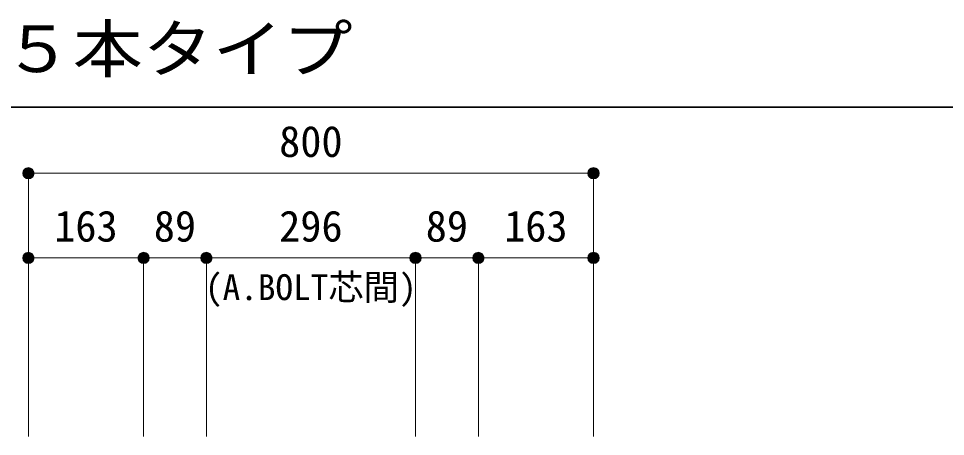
# Model space of a CAD drawing. Units: millimetres at full size, sheet at 1:20. Extents: x -3982 to 3969, y -2797 to 2801.
# Drawn here: x -3168 to -1856, y -615 to -22 of the extents above; entities that cross this region are included whole.
import ezdxf
from ezdxf.enums import TextEntityAlignment as Align

# ---------------------------------------------------------------- set-up
doc = ezdxf.new("R2010")
doc.units = ezdxf.units.MM
doc.header["$LTSCALE"] = 20
doc.header["$PDMODE"] = 32
doc.header["$PDSIZE"] = 12
for name, color, linetype, lineweight in [('6-7_文字', 7, 'Continuous', 18), ('6-D_寸法', 4, 'Continuous', 9), ('F-0_枠', 6, 'Continuous', 40)]:
    doc.layers.add(name, color=color, linetype=linetype, lineweight=lineweight)
doc.styles.add('ＭＳ ゴシック', font='')
doc.styles.get('ＭＳ ゴシック').set_extended_font_data('MS Gothic')

msp = doc.modelspace()

# ---------------------------------------------------------------- linework, layer by layer
at = {"layer": '6-D_寸法'}
for p, q in [((-2353.87, -241.65), (-3153.87, -241.65)), ((-2353.87, -241.65), (-2353.87, -361.65)), ((-3153.87, -361.65), (-2990.87, -361.65)), ((-2990.87, -361.65), (-2990.87, -614.67)), ((-2990.87, -361.65), (-2901.87, -361.65)), ((-2901.87, -361.65), (-2901.87, -614.67)), ((-2901.87, -361.65), (-2605.87, -361.65)), ((-2605.87, -361.65), (-2901.87, -361.65)), ((-2605.87, -361.65), (-2605.87, -614.67)), ((-2605.87, -361.65), (-2516.87, -361.65)), ((-2516.87, -361.65), (-2516.87, -614.67)), ((-2516.87, -361.65), (-2353.87, -361.65)), ((-2353.87, -361.65), (-2353.87, -614.67))]:
    msp.add_line(p, q, dxfattribs=at)
msp.add_lwpolyline([(-3153.87, -241.65), (-3153.87, -361.65), (-3153.87, -614.67)], dxfattribs=at)
for centre, radius in [((-3153.87, -241.65), 8), ((-3153.87, -241.65), 7.2), ((-3153.87, -241.65), 6.4), ((-3153.87, -241.65), 5.6), ((-2353.87, -241.65), 8), ((-2353.87, -241.65), 7.2), ((-2353.87, -241.65), 6.4), ((-2353.87, -241.65), 5.6), ((-3153.87, -241.65), 4.8), ((-3153.87, -241.65), 4), ((-3153.87, -241.65), 3.2), ((-3153.87, -241.65), 2.4), ((-3153.87, -241.65), 1.6), ((-3153.87, -241.65), 0.8), ((-2353.87, -241.65), 4.8), ((-2353.87, -241.65), 4), ((-2353.87, -241.65), 3.2), ((-2353.87, -241.65), 2.4), ((-2353.87, -241.65), 1.6), ((-2353.87, -241.65), 0.8), ((-3153.87, -361.65), 8), ((-2990.87, -361.65), 8), ((-2901.87, -361.65), 8), ((-2605.87, -361.65), 8), ((-2516.87, -361.65), 8), ((-2353.87, -361.65), 8), ((-3153.87, -361.65), 7.2), ((-3153.87, -361.65), 6.4), ((-3153.87, -361.65), 5.6), ((-3153.87, -361.65), 4.8), ((-3153.87, -361.65), 4), ((-3153.87, -361.65), 3.2), ((-3153.87, -361.65), 2.4), ((-3153.87, -361.65), 1.6), ((-3153.87, -361.65), 0.8), ((-2990.87, -361.65), 7.2), ((-2990.87, -361.65), 6.4), ((-2990.87, -361.65), 5.6), ((-2990.87, -361.65), 4.8), ((-2990.87, -361.65), 4), ((-2990.87, -361.65), 3.2), ((-2990.87, -361.65), 2.4), ((-2990.87, -361.65), 1.6), ((-2990.87, -361.65), 0.8), ((-2901.87, -361.65), 7.2), ((-2901.87, -361.65), 6.4), ((-2901.87, -361.65), 5.6), ((-2901.87, -361.65), 4.8), ((-2901.87, -361.65), 4), ((-2901.87, -361.65), 3.2), ((-2901.87, -361.65), 2.4), ((-2901.87, -361.65), 1.6), ((-2901.87, -361.65), 0.8), ((-2605.87, -361.65), 7.2), ((-2605.87, -361.65), 6.4), ((-2605.87, -361.65), 5.6), ((-2605.87, -361.65), 4.8), ((-2605.87, -361.65), 4), ((-2605.87, -361.65), 3.2), ((-2605.87, -361.65), 2.4), ((-2605.87, -361.65), 1.6), ((-2605.87, -361.65), 0.8), ((-2516.87, -361.65), 7.2), ((-2516.87, -361.65), 6.4), ((-2516.87, -361.65), 5.6), ((-2516.87, -361.65), 4.8), ((-2516.87, -361.65), 4), ((-2516.87, -361.65), 3.2), ((-2516.87, -361.65), 2.4), ((-2516.87, -361.65), 1.6), ((-2516.87, -361.65), 0.8), ((-2353.87, -361.65), 7.2), ((-2353.87, -361.65), 6.4), ((-2353.87, -361.65), 5.6), ((-2353.87, -361.65), 4.8), ((-2353.87, -361.65), 4), ((-2353.87, -361.65), 3.2), ((-2353.87, -361.65), 2.4), ((-2353.87, -361.65), 1.6), ((-2353.87, -361.65), 0.8)]:
    msp.add_circle(centre, radius, dxfattribs=at)
at = {"layer": '6-D_寸法', "color": 7}
for p in [(-3153.87, -241.65), (-2353.87, -241.65), (-3153.87, -361.65), (-2990.87, -361.65), (-2901.87, -361.65), (-2605.87, -361.65), (-2516.87, -361.65), (-2353.87, -361.65)]:
    msp.add_point(p, dxfattribs=at)
at = {"layer": 'F-0_枠', "color": 2, "lineweight": 35}
msp.add_line((-3981.92, -148.03), (2482.4, -148.03), dxfattribs=at)

# ---------------------------------------------------------------- texts
at = {"layer": '6-7_文字', "color": 2, "style": 'ＭＳ ゴシック', "width": 1.1}
msp.add_text('\u3000\u3000基礎梁主筋\u3000５本タイプ', height=65.98, dxfattribs=at).set_placement((-3981.92, -118.03), align=Align.BOTTOM_LEFT)
at = {"layer": '6-D_寸法', "style": 'ＭＳ ゴシック'}
for s, height, p in [('800', 43.99, (-2798.87, -231.65)), ('163', 43.99, (-3117.37, -351.65)), ('89', 43.99, (-2976.37, -351.65)), ('296', 43.99, (-2798.87, -351.65)), ('89', 43.99, (-2591.37, -351.65)), ('163', 43.99, (-2480.37, -351.65)), ('(A.BOLT芯間)', 36.66, (-2903.87, -432.38))]:
    msp.add_text(s, height=height, dxfattribs=at).set_placement(p, align=Align.BOTTOM_LEFT)

doc.saveas('drawing.dxf')
